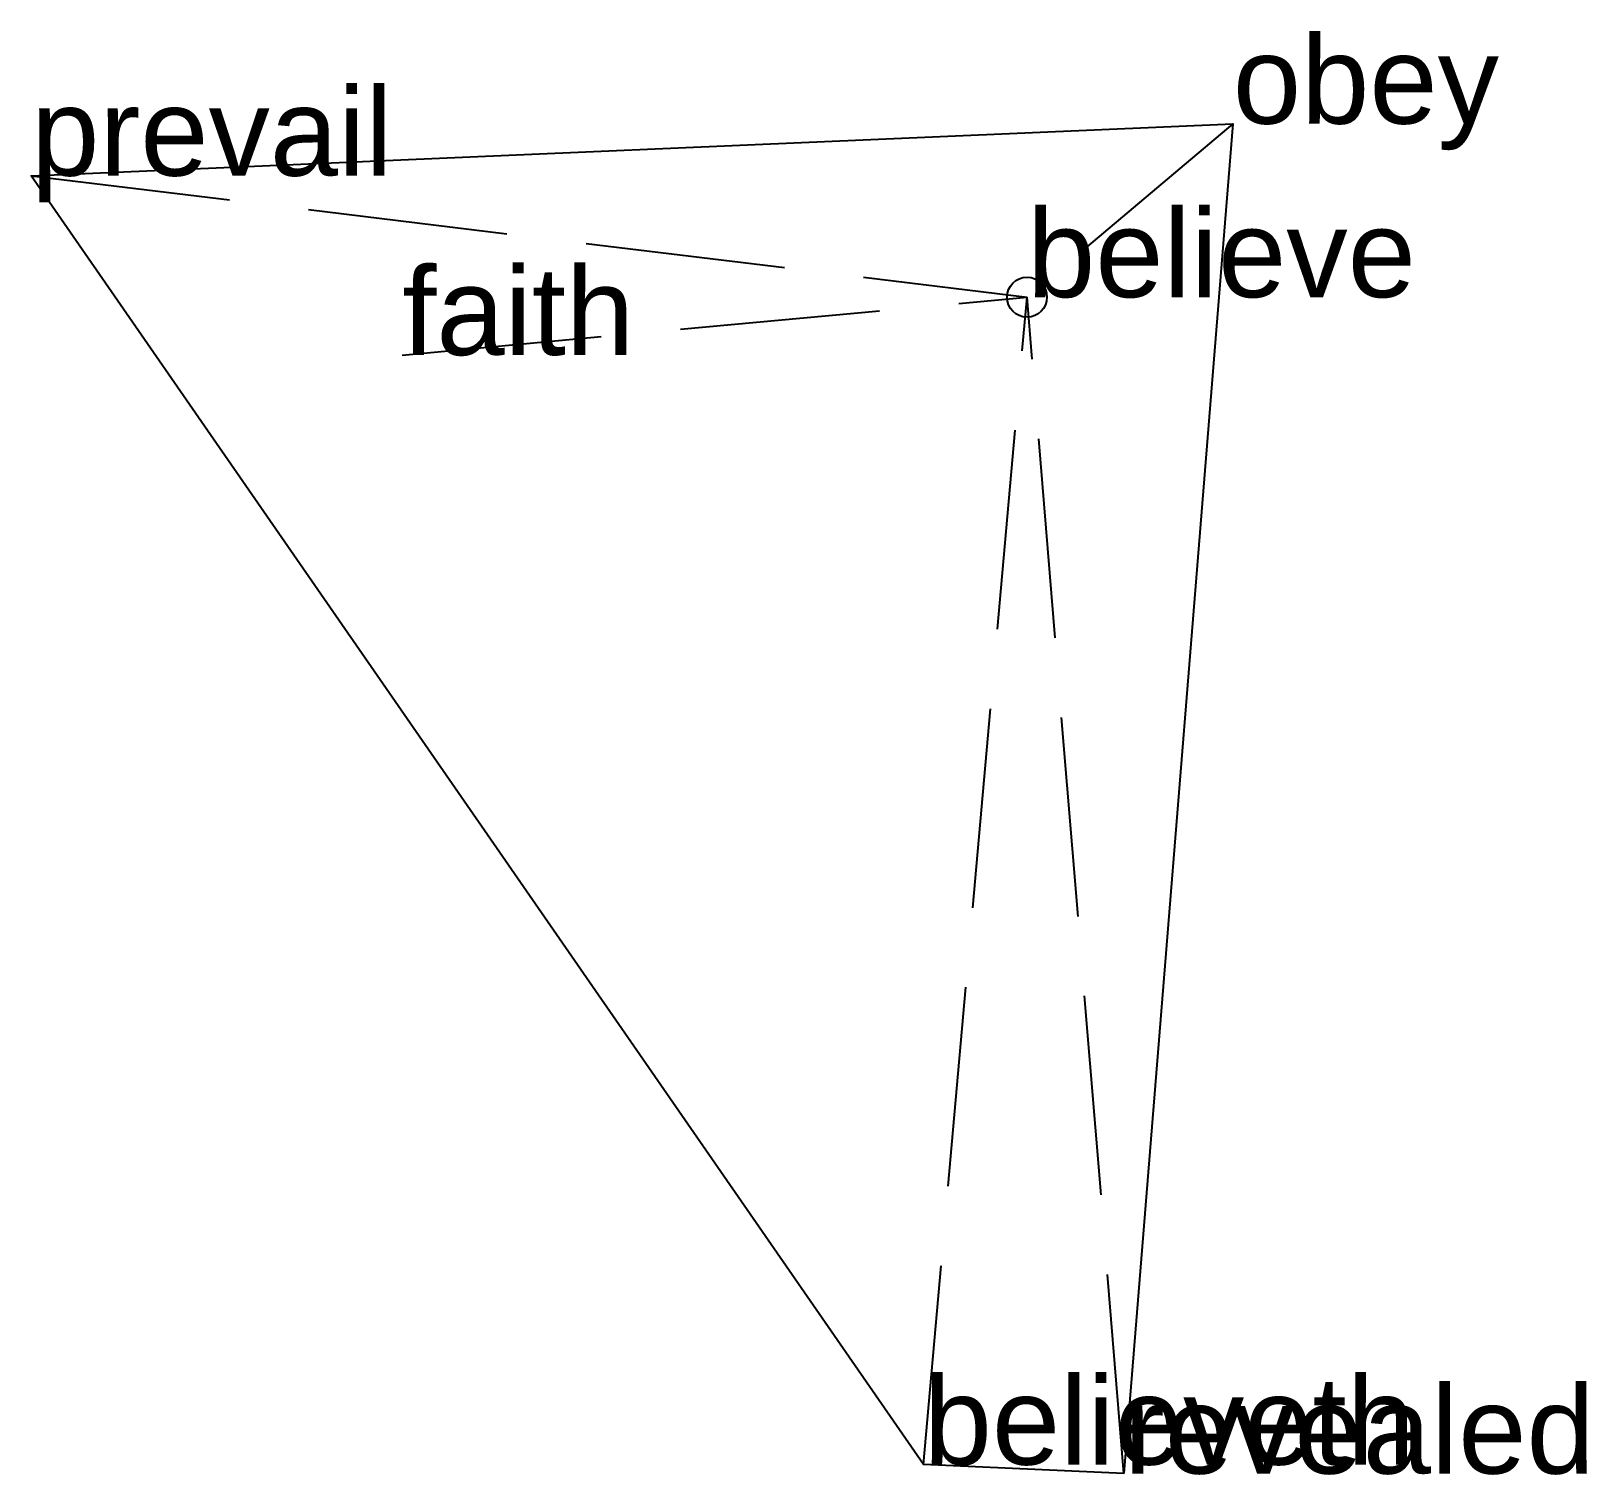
# Model space of a CAD drawing. Extents: x -1.25 to 0.7, y -1.47 to 0.33.
import ezdxf

# ---------------------------------------------------------------- set-up
doc = ezdxf.new("R2010")
doc.units = 0
doc.linetypes.add('DASHED2', pattern=[0.3, 0.25, -0.05])
doc.layers.add('TEXT', color=1, linetype='CONTINUOUS')
doc.styles.get("Standard").update_dxf_attribs({"font": 'arial.ttf'})

msp = doc.modelspace()

# ---------------------------------------------------------------- linework, layer by layer
at = {"linetype": 'DASHED2'}
for p in [(0.2577, 0.2172), (-1.2468, 0.1521), (-0.7822, -0.0724), (-0.1294, -1.4616), (0, 0), (0.1214, -1.4728)]:
    msp.add_line(p, (0, 0), dxfattribs=at)
msp.add_circle((0, 0), 0.025)
at = {"layer": 'OUTLINE', "linetype": 'CONTINUOUS'}
msp.add_polyline3d([(0.1214, -1.4728, 0), (-0.1294, -1.4616, 0), (-1.2468, 0.1521, 0), (0.2577, 0.2172, 0), (0.1214, -1.4728, 0)], close=True, dxfattribs=at)

# ---------------------------------------------------------------- texts
at = {"layer": 'TEXT'}
for s, p in [('obey', (0.2577, 0.2172)), ('prevail', (-1.2468, 0.1521)), ('believe', (0, 0)), ('faith', (-0.7822, -0.0724)), ('believeth', (-0.1294, -1.4616)), ('revealed', (0.1214, -1.4728))]:
    msp.add_text(s, height=0.11, dxfattribs=at).set_placement(p)

doc.saveas('drawing.dxf')
